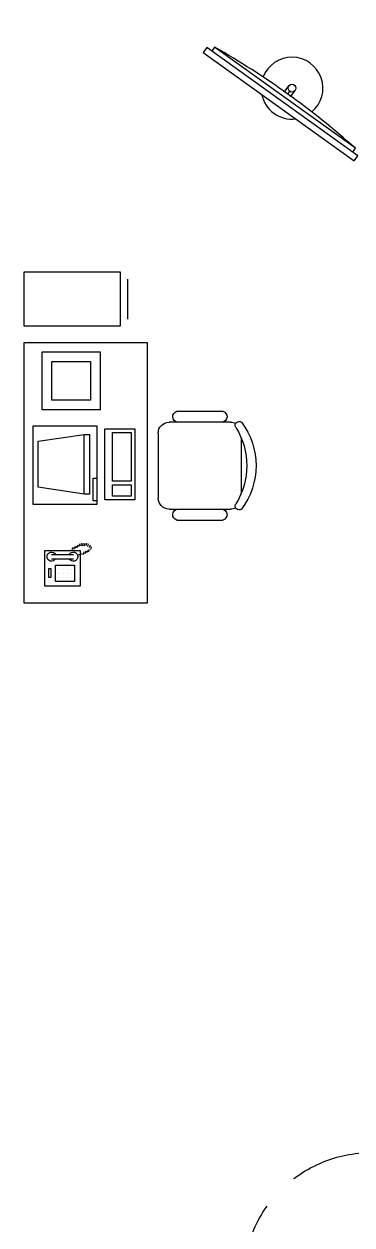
# Model space of a CAD drawing. Header units: inches. Extents: x 484217 to 497210, y -26946 to -21493.
# Drawn here: x 493381.8 to 493477.1, y -23700.7 to -23351.3 of the extents above; entities that cross this region are included whole.
import ezdxf

# ---------------------------------------------------------------- set-up
doc = ezdxf.new("R2010")
doc.units = ezdxf.units.IN
doc.header["$LTSCALE"] = 20
doc.header["$MEASUREMENT"] = 0
doc.linetypes.add('DASHED', pattern=[0.75, 0.5, -0.25])
doc.layers.add('furniture', color=4, linetype='Continuous')
doc.layers.add('I-DOORS', color=104, linetype='Continuous')

# ---------------------------------------------------------------- blocks, each defined once
blk = doc.blocks.new('door 1')
for p, q in [((85.7, 0), (0, 0)), ((0, -90), (0, 0)), ((85.7, -42.9), (85.7, 0)), ((814.3, 0), (900, 0)), ((814.3, -42.9), (814.3, 0)), ((900, -90), (900, 0)), ((85.7, -42.9), (42.9, -42.9)), ((42.9, -90), (42.9, -42.9)), ((42.9, -90), (42.9, -42.9)), ((814.3, -42.9), (857.1, -42.9)), ((857.1, -90), (857.1, -42.9)), ((857.1, -90), (857.1, -42.9)), ((42.9, -90), (0, -90)), ((42.9, -90), (42.9, -910.9)), ((42.9, -90), (85.7, -90)), ((85.7, -90), (85.7, -909.2)), ((857.1, -90), (900, -90)), ((857.1, -90), (857.1, -90)), ((-21.4, -652.1), (-21.4, -748.5)), ((0, -652.1), (-21.4, -652.1)), ((0, -652.1), (0, -737.8)), ((128.6, -652.1), (128.6, -737.8)), ((128.6, -652.1), (150, -652.1)), ((150, -652.1), (150, -748.5)), ((32.1, -737.8), (0, -737.8)), ((32.1, -770), (0, -770)), ((32.1, -727.1), (32.1, -780.7)), ((42.9, -727.1), (32.1, -727.1)), ((85.7, -727.1), (96.4, -727.1)), ((96.4, -727.1), (96.4, -780.7)), ((96.4, -737.8), (128.6, -737.8)), ((96.4, -770), (128.6, -770)), ((42.9, -780.7), (32.1, -780.7)), ((85.7, -780.7), (96.4, -780.7))]:
    blk.add_line(p, q)
at = {"linetype": 'DASHED', "ltscale": 50}
blk.add_arc((32.1, -85.7), 825.3, 270.74499, 1.39718, dxfattribs=at)
for centre, start, end in [((0, -748.5), 180, 270), ((128.6, -748.5), 270, 0)]:
    blk.add_arc(centre, 21.4, start, end)
blk = doc.blocks.new('pivot door')
blk.add_line((-188253.1, -329835.2), (-188265.1, -329835.2))
at = {"layer": 'I-DOORS', "rotation": 180}
blk.add_blockref('door 1', (-188253.1, -329835.2), dxfattribs=at)
blk = doc.blocks.new('asdas')
for points in [[(124.02, 1937.36), (95.08, 1820.9)], [(98.97, 1819.93), (127.9, 1936.39)], [(127.9, 1936.39), (124.02, 1937.36)], [(102.84, 1823.09), (129.85, 1931.79)], [(129.85, 1931.79), (126.94, 1932.51)], [(119.53, 1879.22), (124.38, 1878.02)], [(118.32, 1874.37), (123.18, 1873.17)], [(118.93, 1876.8), (121.35, 1876.2)], [(95.08, 1820.9), (98.97, 1819.93)], [(99.93, 1823.82), (102.84, 1823.09)]]:
    blk.add_lwpolyline(points)
for points in [[(102.84, 1823.09, 0.053571), (129.85, 1931.79)], [(114.24, 1858.01, 1.292134), (123.58, 1895.59)], [(112.83, 1892.33, 0.392563), (106.27, 1865.92)]]:
    blk.add_lwpolyline(points, format="xyb")
blk.add_circle((123.78, 1875.59), 2.5)
blk = doc.blocks.new('DESK4')
blk.add_lwpolyline([(34, -36), (34, 36), (0, 36), (0, -36)], close=True)
blk = doc.blocks.new('RECTANG')
for p, q in [((1, 1), (0, 1)), ((0, 1), (0, 0)), ((1, 0), (1, 1)), ((0, 0), (1, 0))]:
    blk.add_line(p, q)
blk = doc.blocks.new('IBMAT', base_point=(61, 306))
for p, q in [((75, 307), (75, 306)), ((81, 307), (75, 307)), ((81, 306), (81, 307))]:
    blk.add_line(p, q)
at = {"xscale": 21, "yscale": 17, "zscale": 21}
blk.add_blockref('RECTANG', (61, 306), dxfattribs=at)
blk = doc.blocks.new('KEYBOARD', base_point=(60, 294))
for p, xscale, yscale, zscale in [((60, 294), 19, 8, 19), ((61, 295), 13, 5, 13), ((75, 295), 3, 5, 3)]:
    blk.add_blockref('RECTANG', p, dxfattribs=dict(xscale=xscale, yscale=yscale, zscale=zscale))
blk = doc.blocks.new('A$C79A54892')
at = {"layer": 'furniture'}
for p, q in [((0.9168, 1.8), (1.3632, 1.8)), ((0.78, 1.2), (0.78, 1.71)), ((1.5, 1.71), (1.5, 1.6407)), ((0.6887, 1.2637), (0.6887, 1.6462)), ((1.5, 1.6407), (1.5, 1.2)), ((1.5913, 1.2637), (1.5913, 1.6462)), ((1.41, 1.11), (0.87, 1.11)), ((2.6859, 0.855), (2.3541, 0.855)), ((2.2941, 0.795), (2.2941, 0)), ((2.7459, 0.795), (2.2941, 0.795)), ((2.7459, 0), (2.7459, 0.795)), ((2.0837, 0.6288), (1.6037, 0.6288)), ((1.6037, 0.6288), (1.6037, 0.1488)), ((2.0837, 0.1488), (2.0837, 0.6288)), ((0.405, 0.4914), (0.4266, 0.4986)), ((0.4122, 0.5058), (0.4338, 0.513)), ((0.4194, 0.5202), (0.441, 0.5274)), ((0.4266, 0.5346), (0.4482, 0.5418)), ((0.4457, 0.5521), (0.4673, 0.5593)), ((0.4626, 0.5418), (0.4842, 0.549)), ((0.4698, 0.5274), (0.4914, 0.5346)), ((0.477, 0.513), (0.4986, 0.5202)), ((0.477, 0.4986), (0.4986, 0.5058)), ((0.904, 0.5417), (0.904, 0.4978)), ((1.399, 0.5417), (0.904, 0.5417)), ((0.904, 0.4978), (1.399, 0.4978)), ((0.904, 0.4978), (0.9616, 0.1159)), ((1.3431, 0.1159), (1.399, 0.4978)), ((1.399, 0.4978), (1.399, 0.5417)), ((2.0037, 0.5488), (1.6837, 0.5488)), ((1.6837, 0.5488), (1.6837, 0.2288)), ((2.0037, 0.2288), (2.0037, 0.5488)), ((0.3685, 0.228), (0.3685, 0.408)), ((0.3993, 0.4432), (0.4122, 0.4842)), ((0.4045, 0.228), (0.4045, 0.408)), ((0.441, 0.3978), (0.4626, 0.405)), ((0.4482, 0.4122), (0.4698, 0.4194)), ((0.4554, 0.4266), (0.477, 0.4338)), ((0.4626, 0.441), (0.4842, 0.4482)), ((0.4698, 0.4554), (0.4914, 0.4626)), ((0.477, 0.4842), (0.4986, 0.4914)), ((0.477, 0.4698), (0.4986, 0.477)), ((0.2141, 0.3902), (0.2141, 0.3902)), ((0.2141, 0.3564), (0.2141, 0.3564)), ((0.2141, 0.3227), (0.2141, 0.3227)), ((0.2478, 0.3902), (0.2478, 0.3902)), ((0.2478, 0.3564), (0.2478, 0.3564)), ((0.2478, 0.3227), (0.2478, 0.3227)), ((0.2816, 0.3902), (0.2816, 0.3902)), ((0.2816, 0.3564), (0.2816, 0.3564)), ((0.2816, 0.3227), (0.2816, 0.3227)), ((0.2141, 0.2889), (0.2141, 0.2889)), ((0.2478, 0.2889), (0.2478, 0.2889)), ((0.2816, 0.2889), (0.2816, 0.2889)), ((1.6837, 0.2288), (2.0037, 0.2288)), ((0.9616, 0.1159), (1.3431, 0.1159)), ((1.6037, 0.1488), (2.0837, 0.1488)), ((2.2941, 0), (2.7459, 0))]:
    blk.add_line(p, q, dxfattribs=at)
for centre, radius, start, end in [((1.14, 1.32), 0.6, 53.1301, 126.8699), ((0.8064, 1.7803), 0.0329, 143.30994, 302.02741), ((1.14, 1.2547), 0.5892, 57.57575, 122.42425), ((1.4736, 1.7803), 0.0329, 237.97259, 36.69006), ((0.87, 1.71), 0.09, 152.41556, 180), ((1.41, 1.71), 0.09, 0, 27.58444), ((0.7337, 1.6331), 0.0469, 9.29463, 163.7398), ((1.5463, 1.6331), 0.0469, 16.2602, 170.70537), ((0.7337, 1.2769), 0.0469, 196.2602, 350.70537), ((0.87, 1.2), 0.09, 180, 270), ((1.41, 1.2), 0.09, 270, 0), ((1.5463, 1.2769), 0.0469, 189.29463, 343.7398), ((0.3865, 0.408), 0.0377, 298.49146, 241.50854), ((0.3865, 0.228), 0.0377, 118.49146, 61.50854)]:
    blk.add_arc(centre, radius, start, end, dxfattribs=at)
for name, p, xscale, yscale, zscale, rotation in [('DESK4', (1.08, 1.02), 0.0299999999998839, 0.0299999999998839, 0.0299999999998839, 270.0000000003054), ('KEYBOARD', (1.4454, 0.9178), 0.03101538461544906, 0.03101538461544906, 0.03101538461544906, 180.0000000002476), ('IBMAT', (1.4697, 0.6028), 0.03101538461544906, 0.03101538461544906, 0.03101538461544906, 180.0000000002476), ('RECTANG', (0.4375, 0.4634), 0.2953901644145187, 0.2917466341033005, 0.2953901644145187, 180.0000000002573), ('RECTANG', (0.3153, 0.4183), 0.1350000000002516, 0.1575000000002935, 0.1350000000002516, 180.0000000002573), ('RECTANG', (0.2872, 0.2214), 0.07312500000013628, 0.01687500000003145, 0.07312500000013628, 180.0000000002573)]:
    blk.add_blockref(name, p, dxfattribs=dict(at, xscale=xscale, yscale=yscale, zscale=zscale, rotation=rotation))

msp = doc.modelspace()

# ---------------------------------------------------------------- block references
at = {"linetype": 'Continuous', "xscale": 0.45, "yscale": 0.45, "zscale": 0.45, "rotation": 68.26150796039104}
msp.add_blockref('asdas', (494223.03, -23734.32, 3.81), dxfattribs=at)
at = {"layer": 'furniture', "xscale": -35.12240917321422, "yscale": 35.1224091595864, "zscale": 35.12240916776322, "rotation": 269.9999999996908}
msp.add_blockref('A$C79A54892', (493381.79, -23519.84), dxfattribs=at)
at = {"layer": 'I-DOORS', "xscale": -0.04499999998952262, "yscale": 0.04499999998952262, "zscale": 0.04499999999999744, "rotation": 90}
msp.add_blockref('pivot door', (478643.96, -32189.61, 6.93), dxfattribs=at)

doc.saveas('drawing.dxf')
